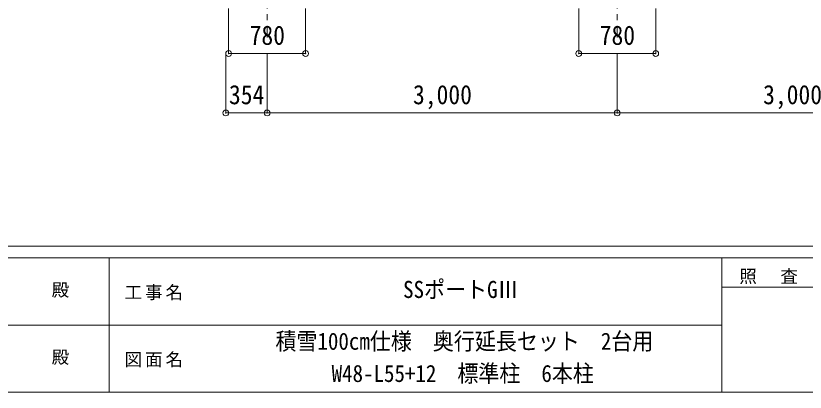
# Model space of a CAD drawing. Units: millimetres at full size, sheet at 1:50. Extents: x -14053 to 14053, y -9700 to 9700.
# Drawn here: x -1548 to 5216, y -9700 to -6477 of the extents above; entities that cross this region are included whole.
import ezdxf
from ezdxf.enums import TextEntityAlignment as Align

# ---------------------------------------------------------------- set-up
doc = ezdxf.new("R2010")
doc.units = ezdxf.units.MM
doc.header["$LTSCALE"] = 50
doc.header["$PDMODE"] = 32
doc.header["$PDSIZE"] = 50
doc.linetypes.add('CHAIN1', pattern=[8, 5, -1, 1, -1])
for name, color, linetype, lineweight in [('0-1_Defpoints', 4, 'Continuous', 9), ('0-6_PARTS1', 6, 'Continuous', 9), ('F-0', 7, 'Continuous', 9)]:
    doc.layers.add(name, color=color, linetype=linetype, lineweight=lineweight)
doc.styles.add('ＭＳ ゴシック', font='')
doc.styles.get('ＭＳ ゴシック').set_extended_font_data('MS Gothic')

msp = doc.modelspace()

# ---------------------------------------------------------------- linework, layer by layer
at = {"layer": '0-1_Defpoints', "color": 7, "linetype": 'CHAIN1'}
for p, q in [((605.5, -6163.82), (605.5, -6663.82)), ((3605.5, -6163.82), (3605.5, -6663.82))]:
    msp.add_line(p, q, dxfattribs=at)
at = {"layer": '0-6_PARTS1'}
for p, q in [((275.5, -6800.58), (275.5, -6413.82)), ((935.5, -6800.58), (935.5, -6413.82)), ((3275.5, -6800.58), (3275.5, -6413.82)), ((3935.5, -6800.58), (3935.5, -6413.82)), ((251.5, -7309.03), (251.5, -6800.58)), ((275.5, -6800.58), (935.5, -6800.58)), ((605.5, -7309.03), (605.5, -6800.58)), ((3275.5, -6800.58), (3935.5, -6800.58)), ((3605.5, -7309.03), (3605.5, -6800.58)), ((605.5, -7309.03), (251.5, -7309.03)), ((605.5, -7309.03), (3605.5, -7309.03)), ((3605.5, -7309.03), (6605.5, -7309.03))]:
    msp.add_line(p, q, dxfattribs=at)
for p in [(275.5, -6800.58), (935.5, -6800.58), (3275.5, -6800.58), (3935.5, -6800.58), (251.5, -7309.03), (605.5, -7309.03), (3605.5, -7309.03)]:
    msp.add_point(p, dxfattribs=at)
at = {"layer": 'F-0', "color": 5, "lineweight": 5}
for p, q in [((-14053.43, -8450), (13346.57, -8450)), ((-14053.43, -8550), (8901.98, -8550)), ((-748.03, -8550), (-748.03, -9700)), ((4501.97, -8550), (4501.97, -9700)), ((4501.97, -8800), (7501.97, -8800)), ((-5748.03, -9125), (4501.97, -9125)), ((-14053.43, -9700), (13346.57, -9700))]:
    msp.add_line(p, q, dxfattribs=at)

# ---------------------------------------------------------------- texts
at = {"layer": '0-6_PARTS1', "color": 7, "style": 'ＭＳ ゴシック', "width": 0.9}
for s, p in [('780', (455.5, -6775.58)), ('780', (3455.5, -6775.58)), ('354', (278.5, -7284.03)), ('3,000', (1855.5, -7284.03)), ('3,000', (4855.5, -7284.03))]:
    msp.add_text(s, height=165, dxfattribs=at).set_placement(p, align=Align.BOTTOM_LEFT)
at = {"layer": 'F-0', "style": 'ＭＳ ゴシック', "width": 0.9}
for s, p in [('SSポートGⅢ', (1770.72, -8937.5)), ('積雪100cm仕様\u3000奥行延長セット\u30002台用', (676.97, -9380.76)), ('W48-L55+12\u3000標準柱\u30006本柱', (1158.22, -9656.45))]:
    msp.add_text(s, height=146.6, dxfattribs=at).set_placement(p, align=Align.BOTTOM_LEFT)
at = {"layer": 'F-0', "style": 'ＭＳ ゴシック'}
for p in [(-1240.88, -8912.5), (-1240.88, -9487.5)]:
    msp.add_text('殿', height=110, dxfattribs=at).set_placement(p, align=Align.BOTTOM_LEFT)
at = {"layer": 'F-0', "char_height": 110, "attachment_point": 7, "style": 'ＭＳ ゴシック'}
for s, insert in [('\\T1.17;照\u3000査', (4651.98, -8775)), ('\\T1.17;工事名', (-616.19, -8912.5)), ('\\T1.17;図面名', (-616.19, -9487.5))]:
    msp.add_mtext(s, dxfattribs=dict(at, insert=insert))

doc.saveas('drawing.dxf')
